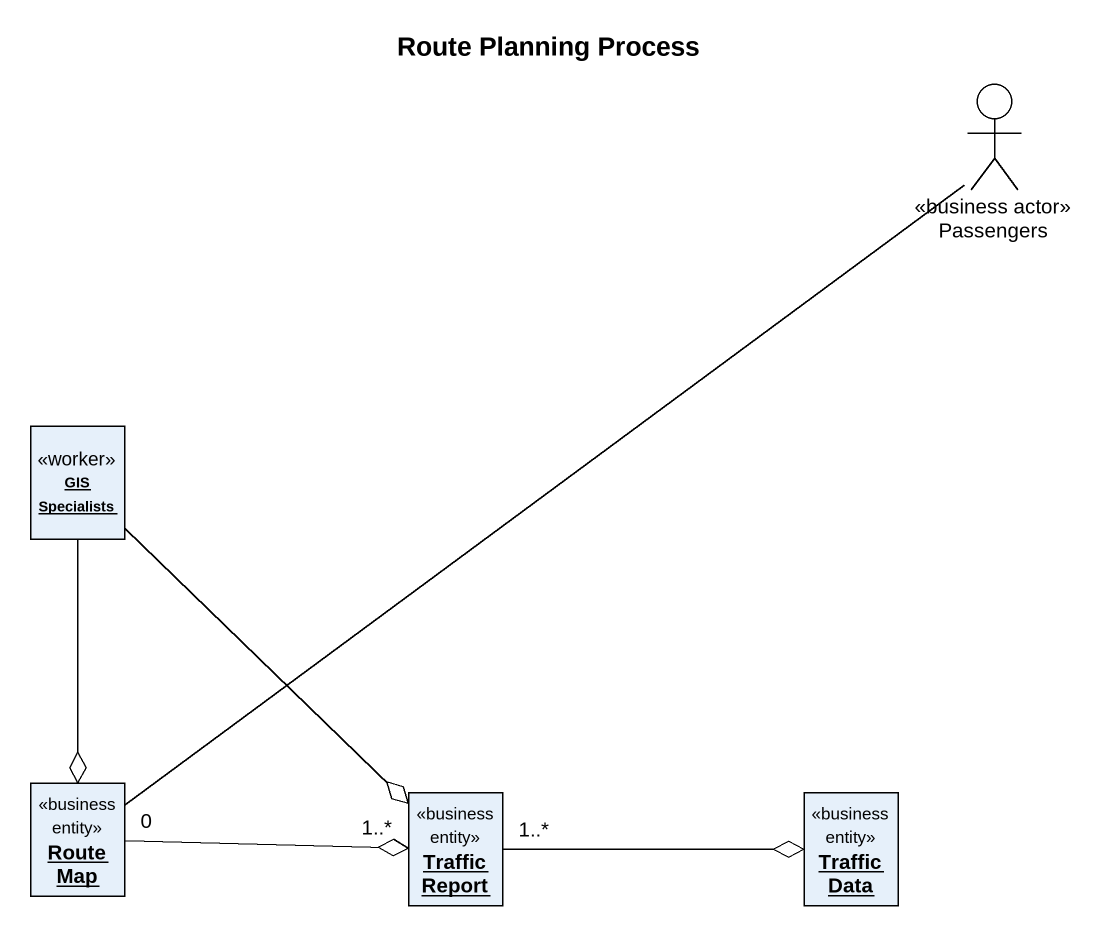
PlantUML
@startuml
title Route Planning Process
allowmixing
hide circle
hide empty members
actor Passengers <<business actor>>
object "GIS Specialists" as GIS_Specialists <<worker>>
object "Route Map" as Route_Map <<business entity>>
object "Traffic Report" as Traffic_Report <<business entity>>
object "Traffic Data" as Traffic_Data <<business entity>>
Passengers -- Route_Map
GIS_Specialists --o Route_Map
GIS_Specialists --o Traffic_Report
Route_Map "0" -right-o "1..*" Traffic_Report
Traffic_Report "1..*" -right-o Traffic_Data
@enduml
